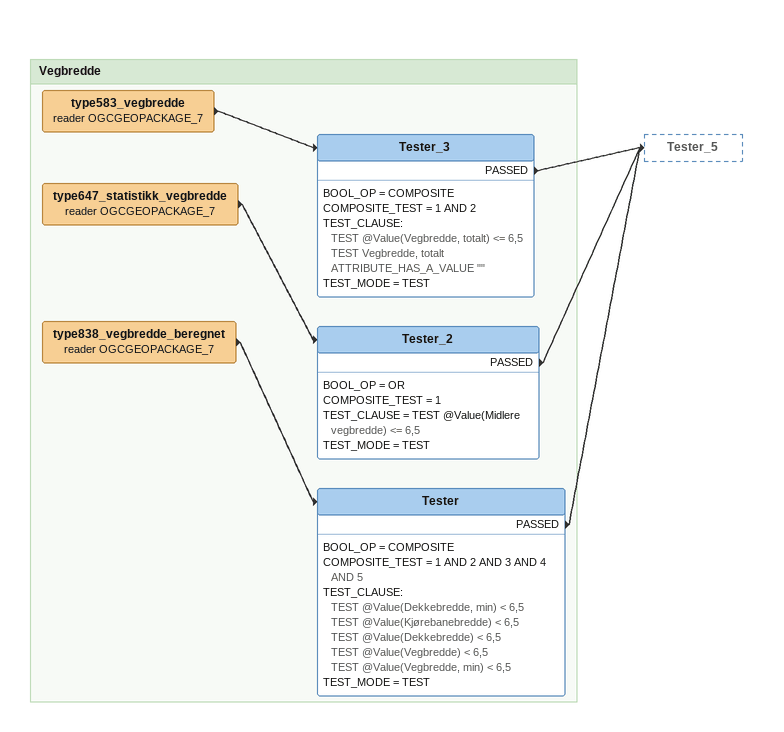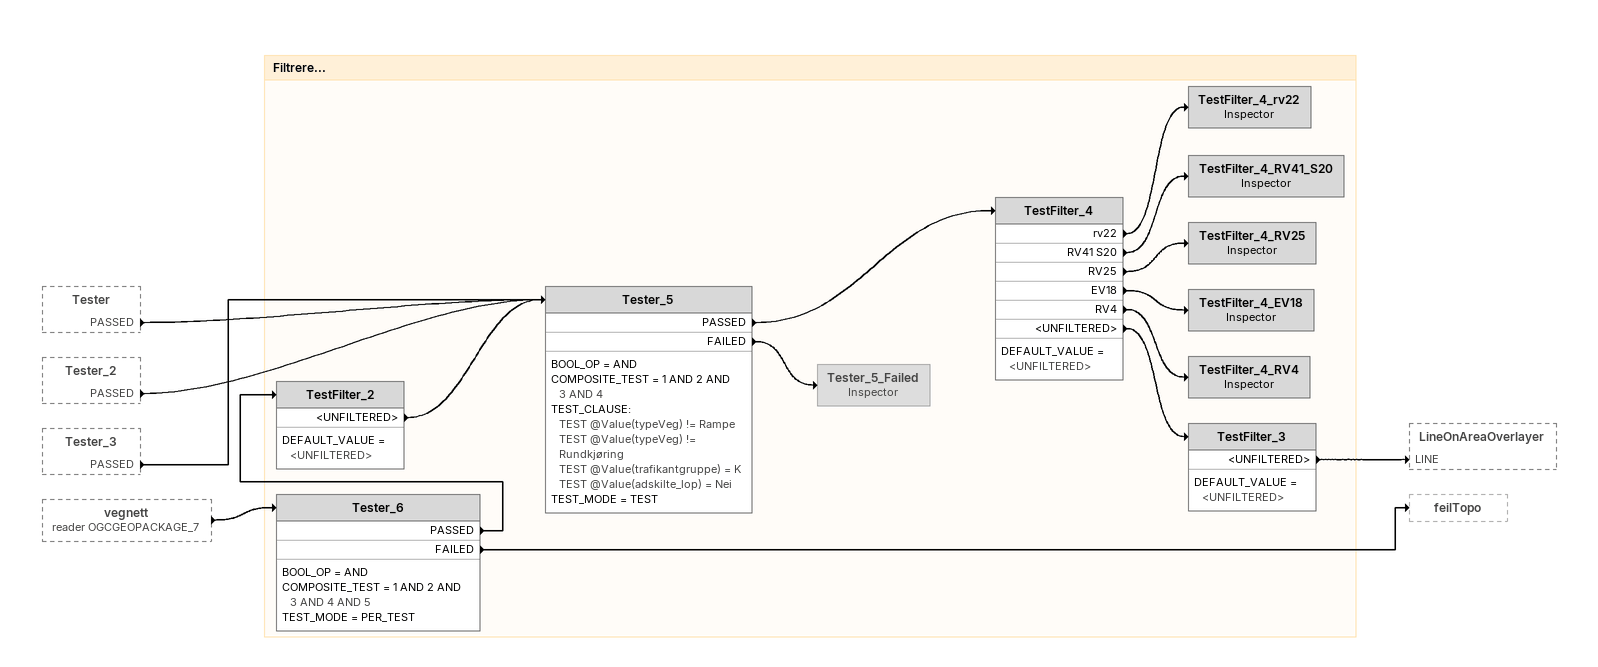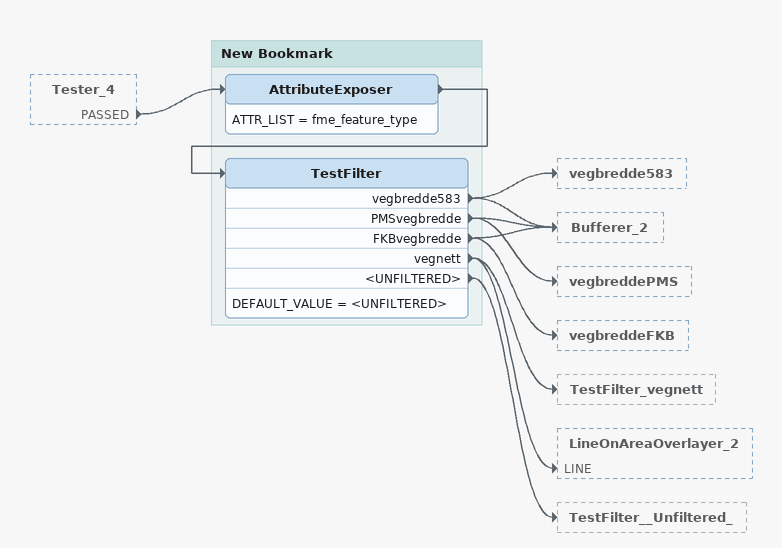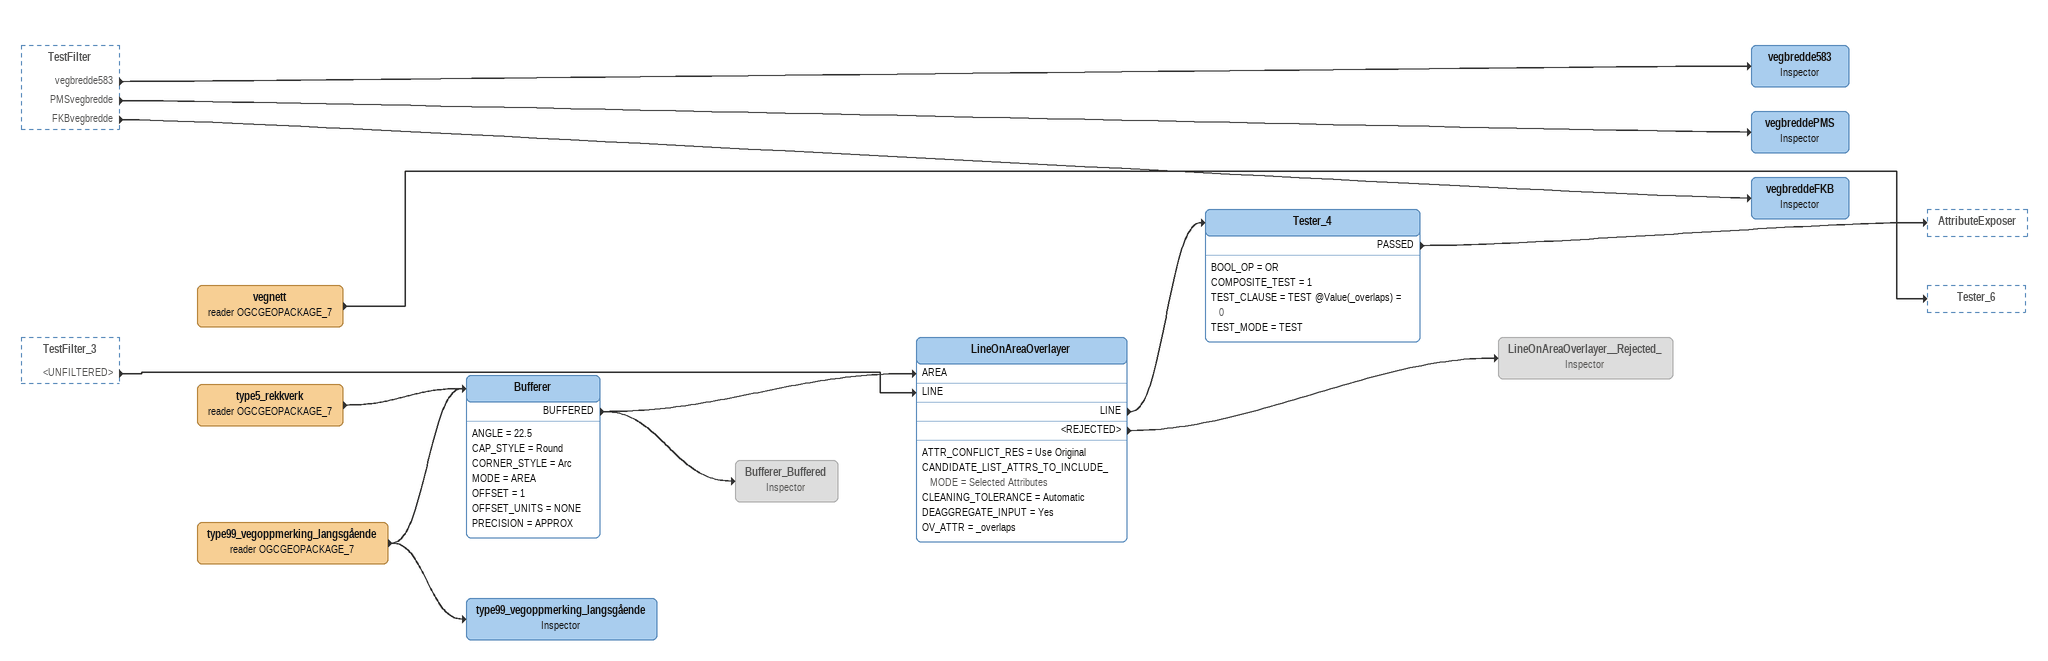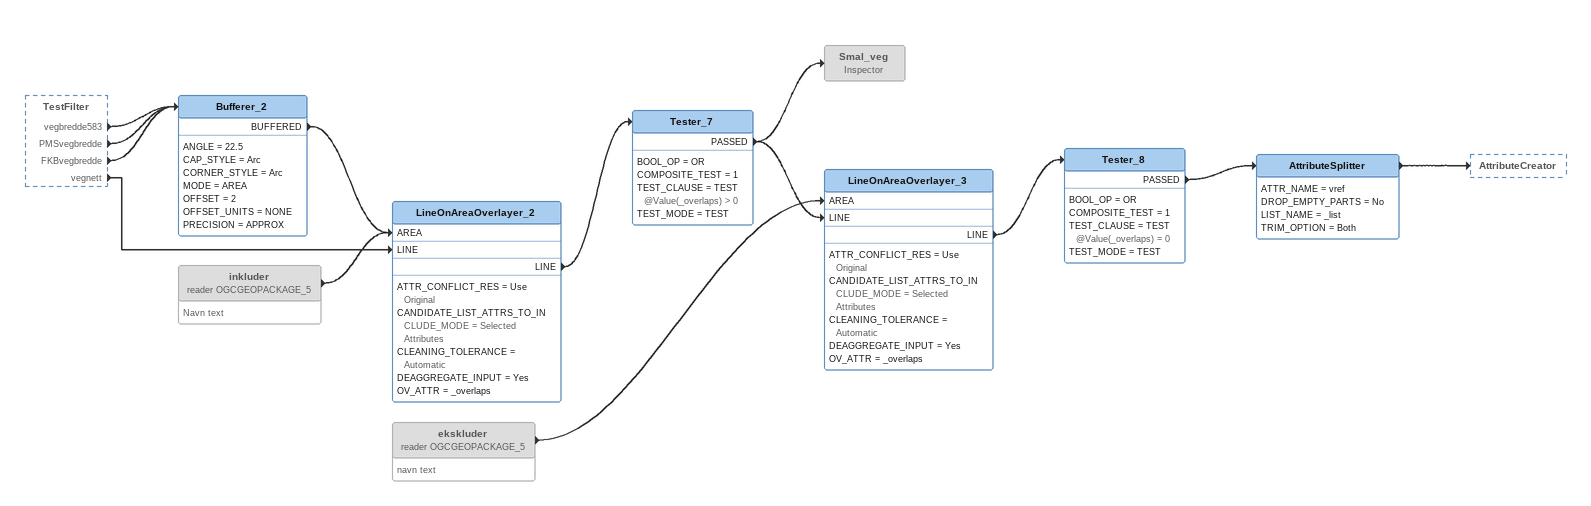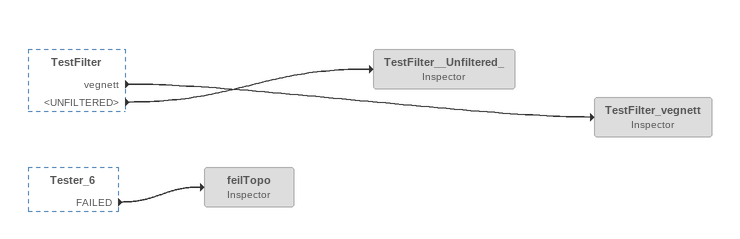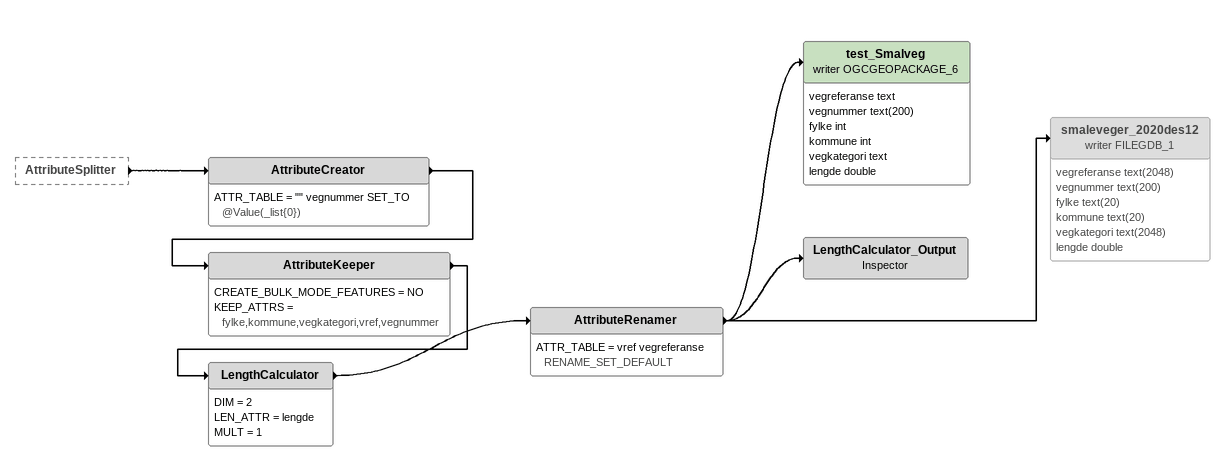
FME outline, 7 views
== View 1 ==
Bookmark: Vegbredde
type583_vegbredde (reader OGCGEOPACKAGE_7)
    -> Tester_3
Tester_3
    BOOL_OP = COMPOSITE
    COMPOSITE_TEST = 1 AND 2
    TEST_CLAUSE:
      TEST @Value(Vegbredde, totalt) <= 6,5
      TEST Vegbredde, totalt ATTRIBUTE_HAS_A_VALUE ""
    TEST_MODE = TEST
    PASSED -> Tester_5
type647_statistikk_vegbredde (reader OGCGEOPACKAGE_7)
    -> Tester_2
Tester_2
    BOOL_OP = OR
    COMPOSITE_TEST = 1
    TEST_CLAUSE = TEST @Value(Midlere vegbredde) <= 6,5
    TEST_MODE = TEST
    PASSED -> Tester_5
type838_vegbredde_beregnet (reader OGCGEOPACKAGE_7)
    -> Tester
Tester
    BOOL_OP = COMPOSITE
    COMPOSITE_TEST = 1 AND 2 AND 3 AND 4 AND 5
    TEST_CLAUSE:
      TEST @Value(Dekkebredde, min) < 6,5
      TEST @Value(Kjørebanebredde) < 6,5
      TEST @Value(Dekkebredde) < 6,5
      TEST @Value(Vegbredde) < 6,5
      TEST @Value(Vegbredde, min) < 6,5
    TEST_MODE = TEST
    PASSED -> Tester_5

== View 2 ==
Tester [outside]
    PASSED -> Tester_5
Tester_2 [outside]
    PASSED -> Tester_5
Tester_3 [outside]
    PASSED -> Tester_5
vegnett (reader OGCGEOPACKAGE_7) [outside]
    -> Tester_6

Bookmark: Filtrere...
Tester_6
    BOOL_OP = AND
    COMPOSITE_TEST = 1 AND 2 AND 3 AND 4 AND 5
    TEST_MODE = PER_TEST
    PASSED -> TestFilter_2
    FAILED -> feilTopo
TestFilter_2
    DEFAULT_VALUE = <UNFILTERED>
    <UNFILTERED> -> Tester_5
Tester_5
    BOOL_OP = AND
    COMPOSITE_TEST = 1 AND 2 AND 3 AND 4
    TEST_CLAUSE:
      TEST @Value(typeVeg) != Rampe
      TEST @Value(typeVeg) != Rundkjøring
      TEST @Value(trafikantgruppe) = K
      TEST @Value(adskilte_lop) = Nei
    TEST_MODE = TEST
    PASSED -> TestFilter_4
    FAILED -> Tester_5_Failed
TestFilter_4
    DEFAULT_VALUE = <UNFILTERED>
    rv22 -> TestFilter_4_rv22
    RV41 S20 -> TestFilter_4_RV41_S20
    RV25 -> TestFilter_4_RV25
    EV18 -> TestFilter_4_EV18
    RV4 -> TestFilter_4_RV4
    <UNFILTERED> -> TestFilter_3
TestFilter_4_rv22: Inspector
TestFilter_4_RV41_S20: Inspector
TestFilter_4_RV25: Inspector
TestFilter_4_EV18: Inspector
TestFilter_4_RV4: Inspector
TestFilter_3
    DEFAULT_VALUE = <UNFILTERED>
    <UNFILTERED> -> LineOnAreaOverlayer [LINE]
Tester_5_Failed: Inspector [off]

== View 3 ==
Tester_4 [outside]
    PASSED -> AttributeExposer

Bookmark: New Bookmark
AttributeExposer
    ATTR_LIST = fme_feature_type
    -> TestFilter
TestFilter
    DEFAULT_VALUE = <UNFILTERED>
    vegbredde583 -> vegbredde583
    vegbredde583 -> Bufferer_2
    PMSvegbredde -> vegbreddePMS
    PMSvegbredde -> Bufferer_2
    FKBvegbredde -> Bufferer_2
    FKBvegbredde -> vegbreddeFKB
    vegnett -> TestFilter_vegnett
    vegnett -> LineOnAreaOverlayer_2 [LINE]
    <UNFILTERED> -> TestFilter__Unfiltered_

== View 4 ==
TestFilter [outside]
    vegbredde583 -> vegbredde583
    PMSvegbredde -> vegbreddePMS
    FKBvegbredde -> vegbreddeFKB
TestFilter_3 [outside]
    <UNFILTERED> -> LineOnAreaOverlayer [LINE]
type5_rekkverk (reader OGCGEOPACKAGE_7)
    -> Bufferer
type99_vegoppmerking_langsgående (reader OGCGEOPACKAGE_7)
    -> type99_vegoppmerking_langsgående
    -> Bufferer
Bufferer
    ANGLE = 22.5
    CAP_STYLE = Round
    CORNER_STYLE = Arc
    MODE = AREA
    OFFSET = 1
    OFFSET_UNITS = NONE
    PRECISION = APPROX
    BUFFERED -> Bufferer_Buffered
    BUFFERED -> LineOnAreaOverlayer [AREA]
Bufferer_Buffered: Inspector [off]
type99_vegoppmerking_langsgående: Inspector
vegnett (reader OGCGEOPACKAGE_7)
    -> Tester_6
LineOnAreaOverlayer
    ATTR_CONFLICT_RES = Use Original
    CANDIDATE_LIST_ATTRS_TO_INCLUDE_MODE = Selected Attributes
    CLEANING_TOLERANCE = Automatic
    DEAGGREGATE_INPUT = Yes
    OV_ATTR = _overlaps
    LINE -> Tester_4
    <REJECTED> -> LineOnAreaOverlayer__Rejected_
Tester_4
    BOOL_OP = OR
    COMPOSITE_TEST = 1
    TEST_CLAUSE = TEST @Value(_overlaps) = 0
    TEST_MODE = TEST
    PASSED -> AttributeExposer
vegbredde583: Inspector
vegbreddePMS: Inspector
vegbreddeFKB: Inspector
LineOnAreaOverlayer__Rejected_: Inspector [off]

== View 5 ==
TestFilter [outside]
    vegbredde583 -> Bufferer_2
    PMSvegbredde -> Bufferer_2
    FKBvegbredde -> Bufferer_2
    vegnett -> LineOnAreaOverlayer_2 [LINE]
Bufferer_2
    ANGLE = 22.5
    CAP_STYLE = Arc
    CORNER_STYLE = Arc
    MODE = AREA
    OFFSET = 2
    OFFSET_UNITS = NONE
    PRECISION = APPROX
    BUFFERED -> LineOnAreaOverlayer_2 [AREA]
inkluder (reader OGCGEOPACKAGE_5) [off]
    attributes: Navn text
    -> LineOnAreaOverlayer_2 [AREA]
LineOnAreaOverlayer_2
    ATTR_CONFLICT_RES = Use Original
    CANDIDATE_LIST_ATTRS_TO_INCLUDE_MODE = Selected Attributes
    CLEANING_TOLERANCE = Automatic
    DEAGGREGATE_INPUT = Yes
    OV_ATTR = _overlaps
    LINE -> Tester_7
Tester_7
    BOOL_OP = OR
    COMPOSITE_TEST = 1
    TEST_CLAUSE = TEST @Value(_overlaps) > 0
    TEST_MODE = TEST
    PASSED -> Smal_veg
    PASSED -> LineOnAreaOverlayer_3 [LINE]
Smal_veg: Inspector [off]
ekskluder (reader OGCGEOPACKAGE_5) [off]
    attributes: navn text
    -> LineOnAreaOverlayer_3 [AREA]
LineOnAreaOverlayer_3
    ATTR_CONFLICT_RES = Use Original
    CANDIDATE_LIST_ATTRS_TO_INCLUDE_MODE = Selected Attributes
    CLEANING_TOLERANCE = Automatic
    DEAGGREGATE_INPUT = Yes
    OV_ATTR = _overlaps
    LINE -> Tester_8
Tester_8
    BOOL_OP = OR
    COMPOSITE_TEST = 1
    TEST_CLAUSE = TEST @Value(_overlaps) = 0
    TEST_MODE = TEST
    PASSED -> AttributeSplitter
AttributeSplitter
    ATTR_NAME = vref
    DROP_EMPTY_PARTS = No
    LIST_NAME = _list
    TRIM_OPTION = Both
    -> AttributeCreator

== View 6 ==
TestFilter [outside]
    vegnett -> TestFilter_vegnett
    <UNFILTERED> -> TestFilter__Unfiltered_
Tester_6 [outside]
    FAILED -> feilTopo
TestFilter__Unfiltered_: Inspector [off]
TestFilter_vegnett: Inspector [off]
feilTopo: Inspector [off]

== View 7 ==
AttributeSplitter [outside]
    -> AttributeCreator
AttributeCreator
    ATTR_TABLE = "" vegnummer SET_TO @Value(_list{0})
    -> AttributeKeeper
AttributeKeeper
    CREATE_BULK_MODE_FEATURES = NO
    KEEP_ATTRS = fylke,kommune,vegkategori,vref,vegnummer
    -> LengthCalculator
LengthCalculator
    DIM = 2
    LEN_ATTR = lengde
    MULT = 1
    -> AttributeRenamer
AttributeRenamer
    ATTR_TABLE = vref vegreferanse RENAME_SET_DEFAULT
    -> LengthCalculator_Output
    -> smaleveger_2020des12 (writer FILEGDB_1)
    -> test_Smalveg (writer OGCGEOPACKAGE_6)
test_Smalveg (writer OGCGEOPACKAGE_6)
    attributes: vegreferanse text, vegnummer text(200), fylke int, kommune int, vegkategori text, lengde double
smaleveger_2020des12 (writer FILEGDB_1) [off]
    attributes: vegreferanse text(2048), vegnummer text(200), fylke text(20), kommune text(20), vegkategori text(2048), lengde double
LengthCalculator_Output: Inspector
